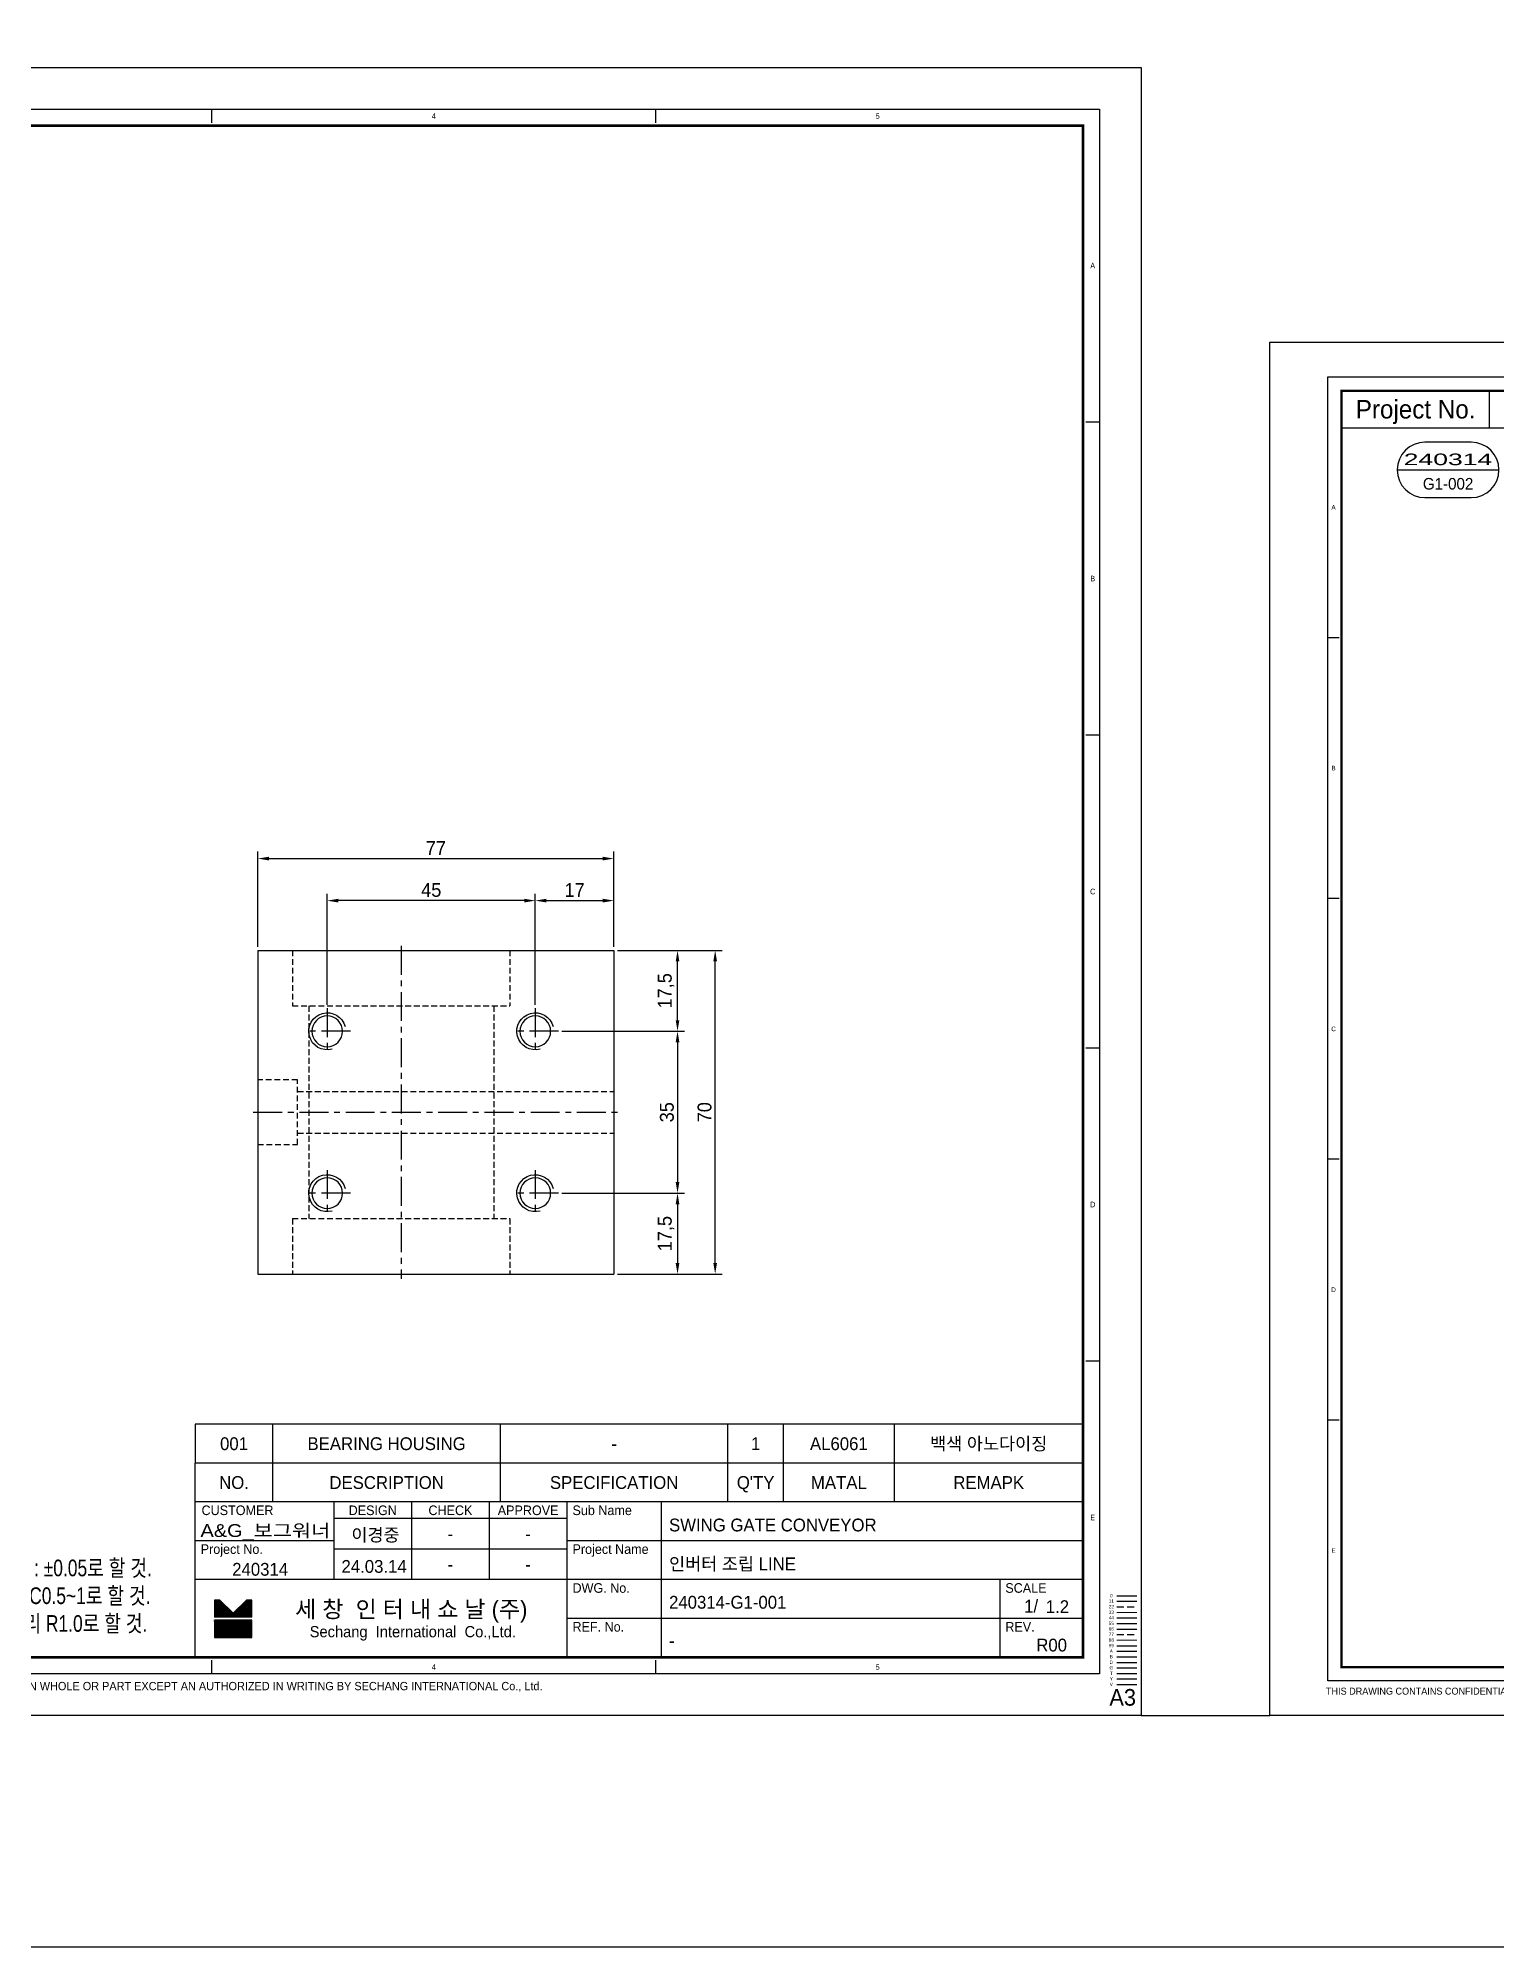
# Model space of a CAD drawing. Header units: inches. Extents: x 0 to 77285, y -118 to 40065.
# Drawn here: x 71557.7 to 71873.1, y 14172.4 to 14585.1 of the extents above; entities that cross this region are included whole.
import ezdxf
from ezdxf.enums import TextEntityAlignment as Align

# ---------------------------------------------------------------- set-up
doc = ezdxf.new("R2010")
doc.units = ezdxf.units.IN
doc.header["$LTSCALE"] = 5
doc.header["$MEASUREMENT"] = 0
for name, pattern in [('CENTER', [2, 1.25, -0.25, 0.25, -0.25]), ('HIDDEN', [0.375, 0.25, -0.125]), ('PHANTOM', [2.5, 1.25, -0.25, 0.25, -0.25, 0.25, -0.25])]:
    doc.linetypes.add(name, pattern=pattern)
for name, color, linetype in [('11', 1, 'CENTER'), ('22', 2, 'HIDDEN'), ('44', 4, 'Continuous'), ('55', 5, 'Continuous'), ('66', 6, 'PHANTOM'), ('77', 40, 'HIDDEN'), ('99', 181, 'Continuous'), ('A', 8, 'Continuous'), ('B', 123, 'Continuous'), ('D', 3, 'Continuous'), ('G', 231, 'Continuous'), ('T', 3, 'Continuous'), ('VV', 1, 'Continuous'), ('Y', 60, 'Continuous')]:
    doc.layers.add(name, color=color, linetype=linetype)
doc.layers.add('33', color=3, linetype='PHANTOM', lineweight=9)
doc.layers.add('88', color=35, linetype='Continuous', lineweight=5)
doc.styles.add('SCI', font='')
doc.styles.get('SCI').set_extended_font_data('Gulim')
doc.dimstyles.new('SCH', dxfattribs={"dimtxt": 2.5, "dimasz": 2, "dimexe": 1.25, "dimexo": 0.625, "dimtad": 1, "dimdec": 8, "dimtxsty": 'SCI', "dimcen": 2.5, "dimclrd": 4, "dimclre": 4, "dimclrt": 7, "dimadec": 8, "dimazin": 2, "dimtfac": 1, "dimtdec": 8, "dimtmove": 0, "dimatfit": 3, "dimfxl": 1, "dimarcsym": 0})

# ---------------------------------------------------------------- blocks, each defined once
blk = doc.blocks.new('J2')
for p, q in [((0, 2.25), (-2.6, 2.25)), ((-2.6, 2.25), (-1.3, 0)), ((-1.3, 0), (0, 2.25)), ((2.6, 2.25), (0, 2.25)), ((0, 2.25), (1.3, 0)), ((1.3, 0), (2.6, 2.25))]:
    blk.add_line(p, q)
blk = doc.blocks.new('J3')
for p, q in [((-3.9, 2.25), (-2.6, 0)), ((-1.3, 2.25), (-3.9, 2.25)), ((-2.6, 0), (-1.3, 2.25)), ((-1.3, 2.25), (0, 0)), ((1.3, 2.25), (-1.3, 2.25)), ((0, 0), (1.3, 2.25)), ((1.3, 2.25), (2.6, 0)), ((3.9, 2.25), (1.3, 2.25)), ((2.6, 0), (3.9, 2.25))]:
    blk.add_line(p, q)
blk = doc.blocks.new('A$C645fd8c3')
at = {"linetype": 'Continuous'}
h = blk.add_hatch(dxfattribs=at)
h.set_pattern_fill('ANSI31', color=5, scale=0.563055, style=0)
h.set_pattern_definition([(45, (-482.600826, -378.99261), (-0.04976753, 0.04976753), [])])
h.paths.add_polyline_path([(259.73, -279.27), (259.73, -276.17), (258.74, -276.17), (256.35, -278.56), (253.96, -276.17), (252.97, -276.17), (252.97, -279.27)])
h.paths.add_polyline_path([(252.97, -279.83), (252.97, -282.93), (259.73, -282.93), (259.73, -279.83)])
at = {"color": 2}
for p, q in [((12.5, -289.5), (12.5, -7.5)), ((12.5, -7.5), (412.5, -7.5)), ((92.5, -10), (92.5, -7.5)), ((172.5, -10), (172.5, -7.5)), ((252.5, -10), (252.5, -7.5)), ((332.5, -10), (332.5, -7.5)), ((412.5, -7.5), (412.5, -289.5)), ((15, -63.9), (12.5, -63.9)), ((412.5, -63.9), (410, -63.9)), ((15, -120.3), (12.5, -120.3)), ((412.5, -120.3), (410, -120.3)), ((15, -176.7), (12.5, -176.7)), ((412.5, -176.7), (410, -176.7)), ((15, -233.1), (12.5, -233.1)), ((412.5, -233.1), (410, -233.1)), ((92.5, -289.5), (92.5, -287)), ((172.5, -289.5), (172.5, -287)), ((252.5, -289.5), (252.5, -287)), ((332.5, -289.5), (332.5, -287)), ((412.5, -289.5), (12.5, -289.5))]:
    blk.add_line(p, q, dxfattribs=at)
at = {"color": 40}
for p, q in [((47.5, -18.5), (47.5, -10.5)), ((95.5, -18.5), (95.5, -10.5))]:
    blk.add_line(p, q, dxfattribs=at)
at = {"color": 7, "linetype": 'Continuous'}
blk.add_line((27.52, -27.62), (49.52, -27.62), dxfattribs=at)
for p, q in [((409.5, -244.5), (249.5, -244.5)), ((249.5, -244.5), (249.5, -251.5)), ((249.5, -286.5), (249.5, -251.5)), ((409.5, -251.5), (249.5, -251.5)), ((409.5, -258.5), (249.5, -258.5)), ((316.5, -258.5), (316.5, -286.5)), ((316.5, -261.5), (274.5, -261.5)), ((316.5, -267), (274.5, -267)), ((415.59, -275.4), (419.2, -275.4))]:
    blk.add_line(p, q)
at = {"color": 3}
for p, q in [((263.5, -251.5), (263.5, -244.5)), ((304.5, -251.5), (304.5, -244.5)), ((345.5, -251.5), (345.5, -244.5)), ((355.5, -251.5), (355.5, -244.5)), ((375.5, -251.5), (375.5, -244.5)), ((263.5, -258.5), (263.5, -251.5)), ((304.5, -258.5), (304.5, -251.5)), ((345.5, -258.5), (345.5, -251.5)), ((355.5, -258.5), (355.5, -251.5)), ((375.5, -258.5), (375.5, -251.5)), ((274.5, -258.5), (274.5, -272.5)), ((288.5, -258.5), (288.5, -272.5)), ((302.5, -258.5), (302.5, -272.5)), ((333.5, -258.5), (333.5, -286.5)), ((274.5, -265.5), (249.5, -265.5)), ((409.58, -265.5), (316.5, -265.5)), ((409.5, -272.5), (249.5, -272.5)), ((409.58, -279.5), (316.5, -279.5))]:
    blk.add_line(p, q, dxfattribs=at)
at = {"color": 5, "linetype": 'Continuous'}
for p, q in [((252.97, -276.17), (252.97, -279.27)), ((253.96, -276.17), (252.97, -276.17)), ((253.96, -276.17), (256.35, -278.56)), ((258.74, -276.17), (256.35, -278.56)), ((259.73, -276.17), (258.74, -276.17)), ((259.73, -279.27), (259.73, -276.17)), ((259.73, -279.27), (252.97, -279.27)), ((252.97, -279.83), (252.97, -282.93)), ((259.73, -279.83), (252.97, -279.83)), ((259.73, -282.93), (259.73, -279.83)), ((252.97, -282.93), (259.73, -282.93))]:
    blk.add_line(p, q, dxfattribs=at)
at = {"color": 40, "const_width": 0.5}
blk.add_lwpolyline([(15.5, -286.5), (15.5, -10.5), (409.5, -10.5), (409.5, -286.5)], close=True, dxfattribs=at)
at = {"color": 40}
blk.add_lwpolyline([(15.5, -18.5), (95.5, -18.5)], dxfattribs=at)
blk.add_lwpolyline([(33.52, -21.62, 1), (33.52, -33.62), (43.52, -33.62, 1), (43.52, -21.62)], format="xyb", close=True)
at = {"const_width": 0.257}
blk.add_lwpolyline([(193.31, -268.04), (209.91, -268.04)], dxfattribs=at)
at = {"color": 3}
blk.add_lwpolyline([(193.31, -267.35), (209.91, -267.35)], dxfattribs=at)
for centre, start, end in [((77.61, -27.99), 120, 240), ((91.22, -27.99), 300, 60)]:
    blk.add_arc(centre, 4.69, start, end)
at = {"layer": '11'}
blk.add_line((415.59, -276.4), (419.2, -276.4), dxfattribs=at)
at = {"layer": '22'}
blk.add_line((415.59, -277.4), (419.2, -277.4), dxfattribs=at)
at = {"layer": '33'}
blk.add_line((415.59, -278.4), (419.2, -278.4), dxfattribs=at)
at = {"layer": '44'}
blk.add_line((415.59, -279.4), (419.2, -279.4), dxfattribs=at)
at = {"layer": '55'}
blk.add_line((415.59, -280.4), (419.2, -280.4), dxfattribs=at)
at = {"layer": '66'}
blk.add_line((415.59, -281.4), (419.2, -281.4), dxfattribs=at)
at = {"layer": '77'}
blk.add_line((415.59, -282.4), (419.2, -282.4), dxfattribs=at)
at = {"layer": '88'}
blk.add_line((415.59, -283.4), (419.2, -283.4), dxfattribs=at)
at = {"layer": '99'}
blk.add_line((415.59, -284.4), (419.2, -284.4), dxfattribs=at)
at = {"layer": 'A'}
blk.add_line((415.59, -285.4), (419.2, -285.4), dxfattribs=at)
at = {"layer": 'B'}
blk.add_line((415.59, -286.4), (419.2, -286.4), dxfattribs=at)
at = {"layer": 'D'}
blk.add_line((415.59, -287.4), (419.2, -287.4), dxfattribs=at)
at = {"layer": 'Defpoints', "color": 1}
blk.add_lwpolyline([(0, -297), (0, 0), (420, 0), (420, -297)], close=True, dxfattribs=at)
at = {"layer": 'G'}
blk.add_line((415.59, -288.4), (419.2, -288.4), dxfattribs=at)
at = {"layer": 'T'}
for p, q in [((394.5, -272.5), (394.5, -286.5)), ((415.59, -289.4), (419.2, -289.4))]:
    blk.add_line(p, q, dxfattribs=at)
at = {"layer": 'VV'}
blk.add_line((415.59, -291.4), (419.2, -291.4), dxfattribs=at)
at = {"layer": 'Y'}
blk.add_line((415.59, -290.4), (419.2, -290.4), dxfattribs=at)
at = {"xscale": 2.34375, "yscale": 2.34375, "zscale": 2.34375}
for name, p in [('J2', (62.5, -31.03)), ('J3', (84.42, -31.03))]:
    blk.add_blockref(name, p, dxfattribs=at)
at = {"color": 2, "style": 'SCI'}
for s, p in [('1', (52.5, -8.75)), ('2', (132.5, -8.75)), ('3', (212.5, -8.75)), ('4', (292.5, -8.75)), ('5', (372.5, -8.75)), ('A', (13.75, -35.7)), ('A', (411.25, -35.7)), ('B', (13.75, -92.1)), ('B', (411.25, -92.1)), ('C', (13.75, -148.5)), ('C', (411.25, -148.5)), ('D', (13.75, -204.9)), ('D', (411.25, -204.9)), ('E', (13.75, -261.3)), ('E', (411.25, -261.3)), ('E', (411.25, -261.3)), ('1', (52.5, -288.25)), ('2', (132.5, -288.25)), ('3', (212.5, -288.25)), ('4', (292.5, -288.25)), ('5', (372.5, -288.25))]:
    blk.add_text(s, height=1, dxfattribs=at).set_placement(p, align=Align.MIDDLE_CENTER)
at = {"style": 'SCI'}
for s, height, p in [('Project No.', 4, (31.5, -14.5)), (',', 5.86, (69.61, -29.14)), ('NO.', 2.308, (256.5, -255)), ('DESCRIPTION', 2.3077, (284, -255)), ('SPECIFICATION', 2.3077, (325, -255)), ("Q'TY", 2.308, (350.5, -255)), ('MATAL', 2.308, (365.5, -255)), ('REMAPK', 2.308, (392.5, -255)), ('DESIGN', 1.731, (281.5, -260)), ('CHECK', 1.731, (295.5, -260)), ('APPROVE', 1.731, (309.5, -260)), ('이경중', 2.308, (282, -264.44)), ('-', 2.31, (295.5, -264.25)), ('-', 2.31, (309.5, -264.25)), ('0', 0.6, (414.6, -275.37)), ('세 창  인 터 내 쇼 날 (주)', 3.0296, (288.44, -277.82)), ('Sechang  International  Co.,Ltd.', 2.0198, (288.72, -281.87))]:
    blk.add_text(s, height=height, dxfattribs=at).set_placement(p, align=Align.MIDDLE_CENTER)
for s, height, p in [('CUSTOMER', 1.731, (250.65, -260)), ('Sub Name', 1.731, (317.5, -260)), ('Project No.', 1.7308, (250.5, -267)), ('Project Name', 1.7308, (317.5, -267)), ('DWG. No.', 1.731, (317.5, -274)), ('SCALE', 1.731, (395.5, -274)), ('REF. No.', 1.731, (317.5, -281)), ('REV.', 1.731, (395.5, -281))]:
    blk.add_text(s, height=height, dxfattribs=at).set_placement(p, align=Align.MIDDLE_LEFT)
at = {"color": 40, "style": 'SCI'}
for s, height, p in [('-', 2.31, (295.5, -269.75)), ('-', 2.31, (309.5, -269.75)), ('1/', 2.308, (400.15, -277.29))]:
    blk.add_text(s, height=height, dxfattribs=at).set_placement(p, align=Align.MIDDLE_CENTER)
at = {"color": 3, "linetype": 'Continuous', "style": 'SCI'}
for s, p in [('THIS DRAWING CONTAINS CONFIDENTIAL INFORMATION PROPRIETARY TO SECHANG INTERNATIONAL Co., Ltd  ', (12.11, -292.46)), ('IT MUST NOT BE REPRODUCED OR DISCLOSED TO OTHERS OR USED IN ANY OTHER WAY IN WHOLE OR PART EXCEPT AN AUTHORIZED IN WRITING BY SECHANG INTERNATIONAL Co., Ltd.', (131.88, -292.43))]:
    blk.add_text(s, height=1.5, dxfattribs=at).set_placement(p)
at = {"color": 2, "style": 'SCI'}
blk.add_text('A3', height=3, dxfattribs=at).set_placement((419.05, -296.11), align=Align.BOTTOM_RIGHT)
at = {"color": 40, "insert": (196.28, -263.89), "char_height": 3, "attachment_point": 1, "style": 'SCI'}
blk.add_mtext_dynamic_manual_height_columns('NOTE{\\W0.8;\\P1. 일반 가공 공차 : %%P0.05로 할 것.\\P2. 일반 모따기는 C0.5~1로 할 것.\\P3. 지시없는 모서리 R1.0로 할 것.}', width=205.982, gutter_width=1.29, heights=[0], dxfattribs=at)
at = {"layer": '11', "style": 'SCI'}
blk.add_text('11', height=0.6, dxfattribs=at).set_placement((414.6, -276.37), align=Align.MIDDLE_CENTER)
at = {"layer": '22', "style": 'SCI'}
blk.add_text('22', height=0.6, dxfattribs=at).set_placement((414.6, -277.37), align=Align.MIDDLE_CENTER)
at = {"layer": '33', "style": 'SCI'}
blk.add_text('33', height=0.6, dxfattribs=at).set_placement((414.6, -278.37), align=Align.MIDDLE_CENTER)
at = {"layer": '44', "style": 'SCI'}
blk.add_text('44', height=0.6, dxfattribs=at).set_placement((414.6, -279.37), align=Align.MIDDLE_CENTER)
at = {"layer": '55', "style": 'SCI'}
blk.add_text('55', height=0.6, dxfattribs=at).set_placement((414.6, -280.37), align=Align.MIDDLE_CENTER)
at = {"layer": '66', "style": 'SCI'}
blk.add_text('66', height=0.6, dxfattribs=at).set_placement((414.6, -281.37), align=Align.MIDDLE_CENTER)
at = {"layer": '77', "style": 'SCI'}
blk.add_text('77', height=0.6, dxfattribs=at).set_placement((414.6, -282.37), align=Align.MIDDLE_CENTER)
at = {"layer": '88', "style": 'SCI'}
blk.add_text('88', height=0.6, dxfattribs=at).set_placement((414.6, -283.37), align=Align.MIDDLE_CENTER)
at = {"layer": '99', "style": 'SCI'}
blk.add_text('99', height=0.6, dxfattribs=at).set_placement((414.6, -284.37), align=Align.MIDDLE_CENTER)
at = {"layer": 'A', "style": 'SCI'}
blk.add_text('A', height=0.6, dxfattribs=at).set_placement((414.6, -285.37), align=Align.MIDDLE_CENTER)
at = {"layer": 'B', "style": 'SCI'}
blk.add_text('B', height=0.6, dxfattribs=at).set_placement((414.6, -286.37), align=Align.MIDDLE_CENTER)
at = {"layer": 'D', "style": 'SCI'}
blk.add_text('D', height=0.6, dxfattribs=at).set_placement((414.6, -287.37), align=Align.MIDDLE_CENTER)
at = {"layer": 'G', "style": 'SCI'}
blk.add_text('G', height=0.6, dxfattribs=at).set_placement((414.6, -288.37), align=Align.MIDDLE_CENTER)
at = {"layer": 'T', "style": 'SCI'}
blk.add_text('T', height=0.6, dxfattribs=at).set_placement((414.6, -289.37), align=Align.MIDDLE_CENTER)
at = {"layer": 'VV', "style": 'SCI'}
blk.add_text('V', height=0.6, dxfattribs=at).set_placement((414.6, -291.37), align=Align.MIDDLE_CENTER)
at = {"layer": 'Y', "style": 'SCI'}
blk.add_text('Y', height=0.6, dxfattribs=at).set_placement((414.6, -290.37), align=Align.MIDDLE_CENTER)
blk = doc.blocks.new('A$Cdb4aa130')
for p, q in [((77, 35), (0, 35)), ((0, 35), (0, -35)), ((77, 35), (77, -35)), ((77, -35), (0, -35))]:
    blk.add_line(p, q)
for centre in [(17, 17.5), (62, 17.5), (17, -17.5), (62, -17.5)]:
    blk.add_circle(centre, 3.32)
at = {"layer": '11'}
for p, q in [((46, 36), (46, -36)), ((17, 22.5), (17, 12.5)), ((62, 22.5), (62, 12.5)), ((12, 17.5), (22, 17.5)), ((57, 17.5), (67, 17.5)), ((78, 0), (-1, 0)), ((17, -12.5), (17, -22.5)), ((62, -12.5), (62, -22.5)), ((12, -17.5), (22, -17.5)), ((57, -17.5), (67, -17.5))]:
    blk.add_line(p, q, dxfattribs=at)
at = {"layer": '22'}
for p, q in [((68.4, 4.5), (0, 4.5)), ((68.4, -7), (68.4, 7)), ((68.4, 7), (77, 7)), ((68.4, -4.5), (0, -4.5)), ((77, -7), (68.4, -7))]:
    blk.add_line(p, q, dxfattribs=at)
at = {"layer": '77'}
for p, q in [((22.5, 35), (22.5, 23)), ((69.5, 35), (69.5, 23)), ((69.5, 23), (22.5, 23)), ((26, 23), (26, -23)), ((66, 23), (66, -23)), ((69.5, -23), (22.5, -23)), ((22.5, -23), (22.5, -35)), ((69.5, -23), (69.5, -35))]:
    blk.add_line(p, q, dxfattribs=at)
at = {"layer": 'T'}
for centre in [(17, 17.5), (62, 17.5), (17, -17.5), (62, -17.5)]:
    blk.add_arc(centre, 4, 255, 165, dxfattribs=at)
blk = doc.blocks.new('*D1452')
at = {"color": 4, "lineweight": -2, "transparency": 16777216}
for p, q in [((71665.2, 14376.09), (71665.2, 14400.1)), ((71667.6, 14398.6), (71679.8, 14398.6)), ((71682.2, 14388.59), (71682.2, 14400.1))]:
    blk.add_line(p, q, dxfattribs=at)
at = {"color": 4, "transparency": 16777216}
for points in [[(71667.6, 14399), (71667.6, 14398.2), (71665.2, 14398.6)], [(71679.8, 14399), (71679.8, 14398.2), (71682.2, 14398.6)]]:
    blk.add_solid(points, dxfattribs=at)
at = {"layer": 'Defpoints', "color": 0, "transparency": 16777216}
for p in [(71682.2, 14398.6), (71682.2, 14387.84), (71665.2, 14375.34)]:
    blk.add_point(p, dxfattribs=at)
at = {"color": 7, "transparency": 16777216, "insert": (71673.7, 14400.89), "char_height": 3, "attachment_point": 5, "style": 'SCI'}
blk.add_mtext('17', dxfattribs=at)
blk = doc.blocks.new('*D1453')
at = {"color": 4, "lineweight": -2, "transparency": 16777216}
for p, q in [((71620.2, 14376.09), (71620.2, 14400.1)), ((71662.8, 14398.6), (71622.6, 14398.6)), ((71665.2, 14376.09), (71665.2, 14400.1))]:
    blk.add_line(p, q, dxfattribs=at)
at = {"color": 4, "transparency": 16777216}
for points in [[(71622.6, 14399), (71622.6, 14398.2), (71620.2, 14398.6)], [(71662.8, 14399), (71662.8, 14398.2), (71665.2, 14398.6)]]:
    blk.add_solid(points, dxfattribs=at)
at = {"layer": 'Defpoints', "color": 0, "transparency": 16777216}
for p in [(71620.2, 14398.6), (71620.2, 14375.34), (71665.2, 14375.34)]:
    blk.add_point(p, dxfattribs=at)
at = {"color": 7, "transparency": 16777216, "insert": (71642.7, 14400.89), "char_height": 3, "attachment_point": 5, "style": 'SCI'}
blk.add_mtext('45', dxfattribs=at)
blk = doc.blocks.new('*D1454')
at = {"color": 4, "lineweight": -2, "transparency": 16777216}
for p, q in [((71605.2, 14388.59), (71605.2, 14409.19)), ((71682.2, 14388.59), (71682.2, 14409.19)), ((71607.6, 14407.69), (71679.8, 14407.69))]:
    blk.add_line(p, q, dxfattribs=at)
at = {"color": 4, "transparency": 16777216}
for points in [[(71607.6, 14408.09), (71607.6, 14407.29), (71605.2, 14407.69)], [(71679.8, 14408.09), (71679.8, 14407.29), (71682.2, 14407.69)]]:
    blk.add_solid(points, dxfattribs=at)
at = {"layer": 'Defpoints', "color": 0, "transparency": 16777216}
for p in [(71682.2, 14407.69), (71605.2, 14387.84), (71682.2, 14387.84)]:
    blk.add_point(p, dxfattribs=at)
at = {"color": 7, "transparency": 16777216, "insert": (71643.7, 14409.98), "char_height": 3, "attachment_point": 5, "style": 'SCI'}
blk.add_mtext('77', dxfattribs=at)
blk = doc.blocks.new('*D1455')
at = {"color": 4, "lineweight": -2, "transparency": 16777216}
for p, q in [((71682.95, 14387.84), (71697.46, 14387.84)), ((71695.96, 14372.74), (71695.96, 14385.44)), ((71670.95, 14370.34), (71697.46, 14370.34))]:
    blk.add_line(p, q, dxfattribs=at)
at = {"color": 4, "transparency": 16777216}
for points in [[(71695.56, 14385.44), (71696.36, 14385.44), (71695.96, 14387.84)], [(71695.56, 14372.74), (71696.36, 14372.74), (71695.96, 14370.34)]]:
    blk.add_solid(points, dxfattribs=at)
at = {"layer": 'Defpoints', "color": 0, "transparency": 16777216}
for p in [(71682.2, 14387.84), (71695.96, 14387.84), (71670.2, 14370.34)]:
    blk.add_point(p, dxfattribs=at)
at = {"color": 7, "transparency": 16777216, "insert": (71693.48, 14379.09), "char_height": 3, "attachment_point": 5, "rotation": 90, "style": 'SCI'}
blk.add_mtext('17,5', dxfattribs=at)
blk = doc.blocks.new('*D1456')
at = {"color": 4, "lineweight": -2, "transparency": 16777216}
for p, q in [((71670.95, 14370.34), (71697.46, 14370.34)), ((71695.96, 14367.94), (71695.96, 14337.74)), ((71670.95, 14335.34), (71697.46, 14335.34))]:
    blk.add_line(p, q, dxfattribs=at)
at = {"color": 4, "transparency": 16777216}
for points in [[(71695.56, 14367.94), (71696.36, 14367.94), (71695.96, 14370.34)], [(71695.56, 14337.74), (71696.36, 14337.74), (71695.96, 14335.34)]]:
    blk.add_solid(points, dxfattribs=at)
at = {"layer": 'Defpoints', "color": 0, "transparency": 16777216}
for p in [(71670.2, 14370.34), (71670.2, 14335.34), (71695.96, 14335.34)]:
    blk.add_point(p, dxfattribs=at)
at = {"color": 7, "transparency": 16777216, "insert": (71693.67, 14352.84), "char_height": 3, "attachment_point": 5, "rotation": 90, "style": 'SCI'}
blk.add_mtext('35', dxfattribs=at)
blk = doc.blocks.new('*D1457')
at = {"color": 4, "lineweight": -2, "transparency": 16777216}
for p, q in [((71670.95, 14335.34), (71697.46, 14335.34)), ((71695.96, 14332.94), (71695.96, 14320.24)), ((71682.95, 14317.84), (71697.46, 14317.84))]:
    blk.add_line(p, q, dxfattribs=at)
at = {"color": 4, "transparency": 16777216}
for points in [[(71695.56, 14332.94), (71696.36, 14332.94), (71695.96, 14335.34)], [(71695.56, 14320.24), (71696.36, 14320.24), (71695.96, 14317.84)]]:
    blk.add_solid(points, dxfattribs=at)
at = {"layer": 'Defpoints', "color": 0, "transparency": 16777216}
for p in [(71670.2, 14335.34), (71682.2, 14317.84), (71695.96, 14317.84)]:
    blk.add_point(p, dxfattribs=at)
at = {"color": 7, "transparency": 16777216, "insert": (71693.48, 14326.59), "char_height": 3, "attachment_point": 5, "rotation": 90, "style": 'SCI'}
blk.add_mtext('17,5', dxfattribs=at)
blk = doc.blocks.new('*D1458')
at = {"color": 4, "lineweight": -2, "transparency": 16777216}
for p, q in [((71682.95, 14387.84), (71705.6, 14387.84)), ((71704.1, 14320.24), (71704.1, 14385.44)), ((71682.95, 14317.84), (71705.6, 14317.84))]:
    blk.add_line(p, q, dxfattribs=at)
at = {"color": 4, "transparency": 16777216}
for points in [[(71703.7, 14385.44), (71704.5, 14385.44), (71704.1, 14387.84)], [(71703.7, 14320.24), (71704.5, 14320.24), (71704.1, 14317.84)]]:
    blk.add_solid(points, dxfattribs=at)
at = {"layer": 'Defpoints', "color": 0, "transparency": 16777216}
for p in [(71682.2, 14387.84), (71704.1, 14387.84), (71682.2, 14317.84)]:
    blk.add_point(p, dxfattribs=at)
at = {"color": 7, "transparency": 16777216, "insert": (71701.81, 14352.84), "char_height": 3, "attachment_point": 5, "rotation": 90, "style": 'SCI'}
blk.add_mtext('70', dxfattribs=at)

msp = doc.modelspace()

# ---------------------------------------------------------------- linework, layer by layer
msp.add_lwpolyline([(71242.24907534, 14172.36122668), (74806.80795919, 14172.36122668), (74806.80795919, 16728.32370971), (71242.24907534, 16728.32370971)], close=True)
at = {"layer": 'Defpoints'}
msp.add_line((71796.24907534, 14222.36122668), (71824.07766087, 14222.36122668), dxfattribs=at)

# ---------------------------------------------------------------- block references
at = {"color": 3, "xscale": 1.2, "yscale": 1.2, "zscale": 1.2}
msp.add_blockref('A$C645fd8c3', (71292.24907534, 14578.76122668), dxfattribs=at)
at = {"color": 3}
msp.add_blockref('A$C645fd8c3', (71824.07766087, 14519.36122668), dxfattribs=at)
at = {"xscale": -1}
msp.add_blockref('A$Cdb4aa130', (71682.20355621, 14352.83527011), dxfattribs=at)

# ---------------------------------------------------------------- texts
at = {"style": 'SCI', "width": 1.63101}
msp.add_text('240314', height=2.5, dxfattribs=at).set_placement((71853.00083322, 14492.77004363), (71872.15597298, 14492.77004363), align=Align.FIT)
at = {"style": 'SCI'}
for s, height, p in [('G1-002', 2.5, (71862.60153729, 14488.74184457)), ('001', 2.769230769, (71600.04907534, 14281.16122668)), ('BEARING HOUSING', 2.7692307692, (71633.04907534, 14281.16123659)), ('-', 2.76923077, (71682.24907534, 14281.16122668)), ('1', 2.76923077, (71712.84907534, 14281.16122668)), ('AL6061', 2.769230769, (71730.84907534, 14281.16122668)), ('백색 아노다이징', 2.769230769, (71763.24907534, 14281.16122668))]:
    msp.add_text(s, height=height, dxfattribs=at).set_placement(p, align=Align.MIDDLE_CENTER)
at = {"color": 40, "style": 'SCI'}
for s, height, p in [('SWING GATE CONVEYOR', 2.7692307692, (71694.12393989, 14263.5766113)), ('인버터 조립 LINE', 2.7692307692, (71694.12393989, 14255.1766113)), ('240314-G1-001', 2.7692307692, (71694.12393989, 14246.86891899)), ('1.2', 2.769230769, (71775.59780286, 14245.92276514)), ('-', 2.76923077, (71694.12393989, 14238.56122668))]:
    msp.add_text(s, height=height, dxfattribs=at).set_placement(p, align=Align.MIDDLE_LEFT)
at = {"color": 40, "style": 'SCI', "width": 1.12551}
msp.add_text('A&G_보그워너', height=2.769230769, dxfattribs=at).set_placement((71592.79807304, 14260.99597437), (71620.85753736, 14260.99597437), align=Align.FIT)
at = {"color": 40, "style": 'SCI'}
for s, p in [('24.03.14', (71630.34057344, 14254.62276514)), ('240314', (71605.70090243, 14253.99968822)), ('R00', (71776.86445995, 14237.61507284))]:
    msp.add_text(s, height=2.769230769, dxfattribs=at).set_placement(p, align=Align.MIDDLE_CENTER)

# ---------------------------------------------------------------- dimensions: what is measured, and where the dimension line sits
for base, p1, p2, picture, middle in [((71682.2035562094, 14407.6892173859), (71605.2035562094, 14387.8352701101), (71682.2035562094, 14387.8352701101), '*D1454', (71643.7035562094, 14409.9771667867)), ((71620.2035562094, 14398.5976583078), (71665.2035562094, 14375.3352701101), (71620.2035562094, 14375.3352701101), '*D1453', (71642.7035562094, 14400.8876050455)), ((71682.2035562094, 14398.5976583078), (71665.2035562094, 14375.3352701101), (71682.2035562094, 14387.8352701101), '*D1452', (71673.7035562094, 14400.8896023824))]:
    dim = msp.add_linear_dim(base=base, p1=p1, p2=p2, dimstyle='SCH', override={"dimscale": 1.2})
    dim.commit()
    dim.dimension.update_dxf_attribs({"geometry": picture, "text_midpoint": middle})
for base, p1, p2, picture, middle in [((71695.9600335235, 14387.8352701101), (71670.2035562094, 14370.3352701101), (71682.2035562094, 14387.8352701101), '*D1455', (71693.4843344555, 14379.0852701101)), ((71704.0971712998, 14387.8352701101), (71682.2035562094, 14317.8352701101), (71682.2035562094, 14387.8352701101), '*D1458', (71701.8072245621, 14352.8352701101)), ((71695.9600335235, 14335.3352701101), (71670.2035562094, 14370.3352701101), (71670.2035562094, 14335.3352701101), '*D1456', (71693.6720841227, 14352.8352701101)), ((71695.9600335236, 14317.8352701101), (71670.2035562094, 14335.3352701101), (71682.2035562094, 14317.8352701101), '*D1457', (71693.4843344557, 14326.5852701101))]:
    dim = msp.add_linear_dim(base=base, p1=p1, p2=p2, angle=90, dimstyle='SCH', override={"dimscale": 1.2})
    dim.commit()
    dim.dimension.update_dxf_attribs({"geometry": picture, "text_midpoint": middle})

doc.saveas('drawing.dxf')
